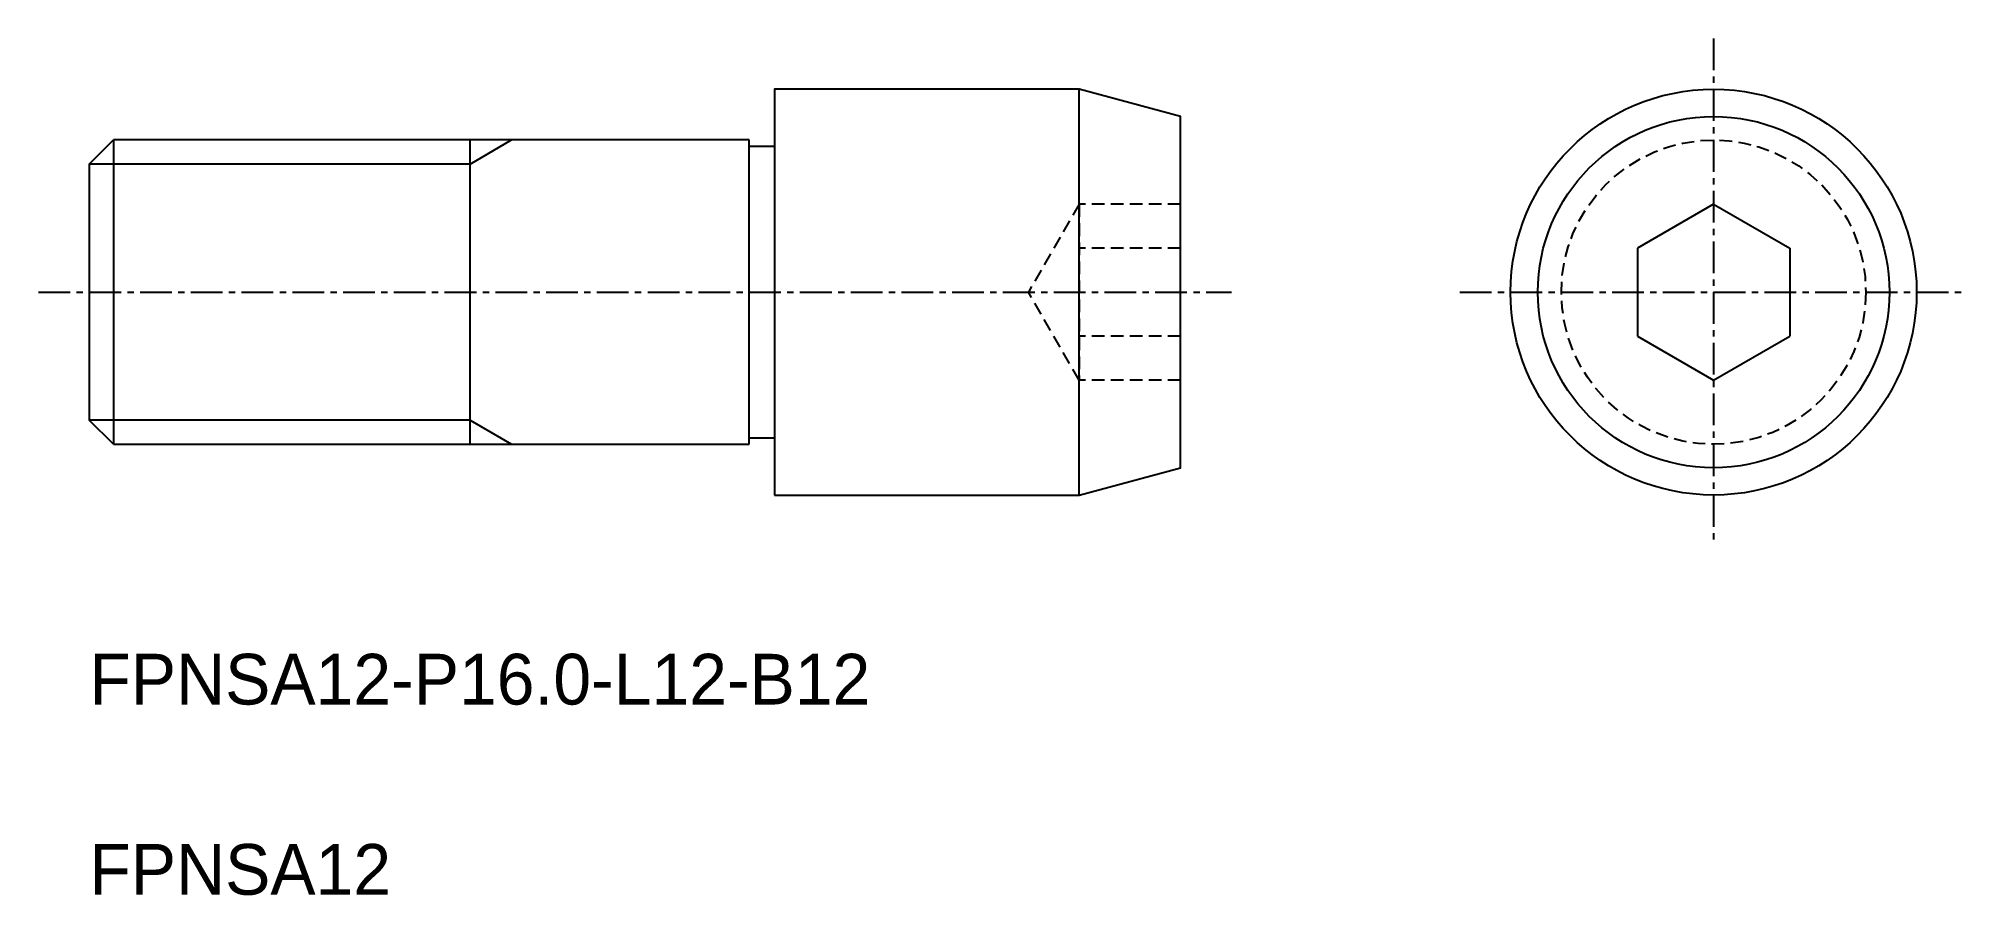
# Model space of a CAD drawing. Extents: x -1696.2 to -1620.2, y -719.4 to -685.6.
import ezdxf

# ---------------------------------------------------------------- set-up
doc = ezdxf.new("R2010")
doc.units = 0
doc.linetypes.add('CENTER', pattern=[2, 1.25, -0.25, 0.25, -0.25])
doc.linetypes.add('DASHED', pattern=[0.75, 0.5, -0.25])
doc.layers.get('0').update_dxf_attribs({"linetype": 'CONTINUOUS'})
doc.layers.add('CENTER', color=1, linetype='CENTER')

msp = doc.modelspace()

# ---------------------------------------------------------------- linework, layer by layer
at = {"color": 7, "linetype": 'CONTINUOUS'}
for p, q in [((-1694.185, -690.527), (-1693.238, -689.58)), ((-1668.185, -689.58), (-1693.238, -689.58)), ((-1693.238, -689.58), (-1693.238, -701.58)), ((-1679.185, -701.58), (-1679.185, -689.58)), ((-1668.185, -701.58), (-1668.185, -689.58)), ((-1694.185, -690.527), (-1694.185, -700.633)), ((-1630.185, -692.116), (-1633.185, -693.848)), ((-1630.185, -692.116), (-1627.185, -693.848)), ((-1633.185, -693.848), (-1633.185, -697.312)), ((-1627.185, -693.848), (-1627.185, -697.312)), ((-1633.185, -697.312), (-1630.185, -699.044)), ((-1630.185, -699.044), (-1627.185, -697.312)), ((-1693.238, -701.58), (-1694.185, -700.633)), ((-1693.238, -701.58), (-1668.185, -701.58))]:
    msp.add_line(p, q, dxfattribs=at)
at = {"color": 3}
for p, q in [((-1679.185, -690.527), (-1677.544, -689.58)), ((-1679.185, -690.527), (-1694.185, -690.527)), ((-1679.185, -700.633), (-1694.185, -700.633)), ((-1679.185, -700.633), (-1677.544, -701.58))]:
    msp.add_line(p, q, dxfattribs=at)
for p, q in [((-1668.185, -689.83), (-1667.185, -689.83)), ((-1668.185, -701.33), (-1667.185, -701.33))]:
    msp.add_line(p, q)
at = {"color": 3, "linetype": 'DASHED'}
for p, q in [((-1655.185, -692.116), (-1657.185, -695.58)), ((-1651.185, -692.116), (-1655.185, -692.116)), ((-1655.185, -692.116), (-1655.185, -699.044)), ((-1651.185, -693.848), (-1655.185, -693.848)), ((-1655.185, -699.044), (-1657.185, -695.58)), ((-1651.185, -697.312), (-1655.185, -697.312)), ((-1651.185, -699.044), (-1655.185, -699.044))]:
    msp.add_line(p, q, dxfattribs=at)
at = {"color": 7, "linetype": 'CONTINUOUS'}
msp.add_lwpolyline([(-1667.185, -703.58), (-1655.185, -703.58), (-1655.185, -687.58), (-1667.185, -687.58)], close=True, dxfattribs=at)
msp.add_lwpolyline([(-1655.185, -703.58), (-1651.185, -702.508), (-1651.185, -688.652), (-1655.185, -687.58)], dxfattribs=at)
for radius in [8, 6.928]:
    msp.add_circle((-1630.185, -695.58), radius, dxfattribs=at)
at = {"color": 3, "linetype": 'DASHED'}
msp.add_circle((-1630.185, -695.58), 6, dxfattribs=at)
at = {"layer": 'CENTER', "color": 1, "linetype": 'CENTER'}
for p, q in [((-1630.185, -685.58), (-1630.185, -705.58)), ((-1696.185, -695.58), (-1649.185, -695.58)), ((-1640.185, -695.58), (-1620.185, -695.58))]:
    msp.add_line(p, q, dxfattribs=at)

# ---------------------------------------------------------------- texts
for s, p in [('FPNSA12-P16.0-L12-B12', (-1694.185, -711.84)), ('FPNSA12', (-1694.185, -719.34))]:
    msp.add_text(s, height=2).set_placement(p)

doc.saveas('drawing.dxf')
